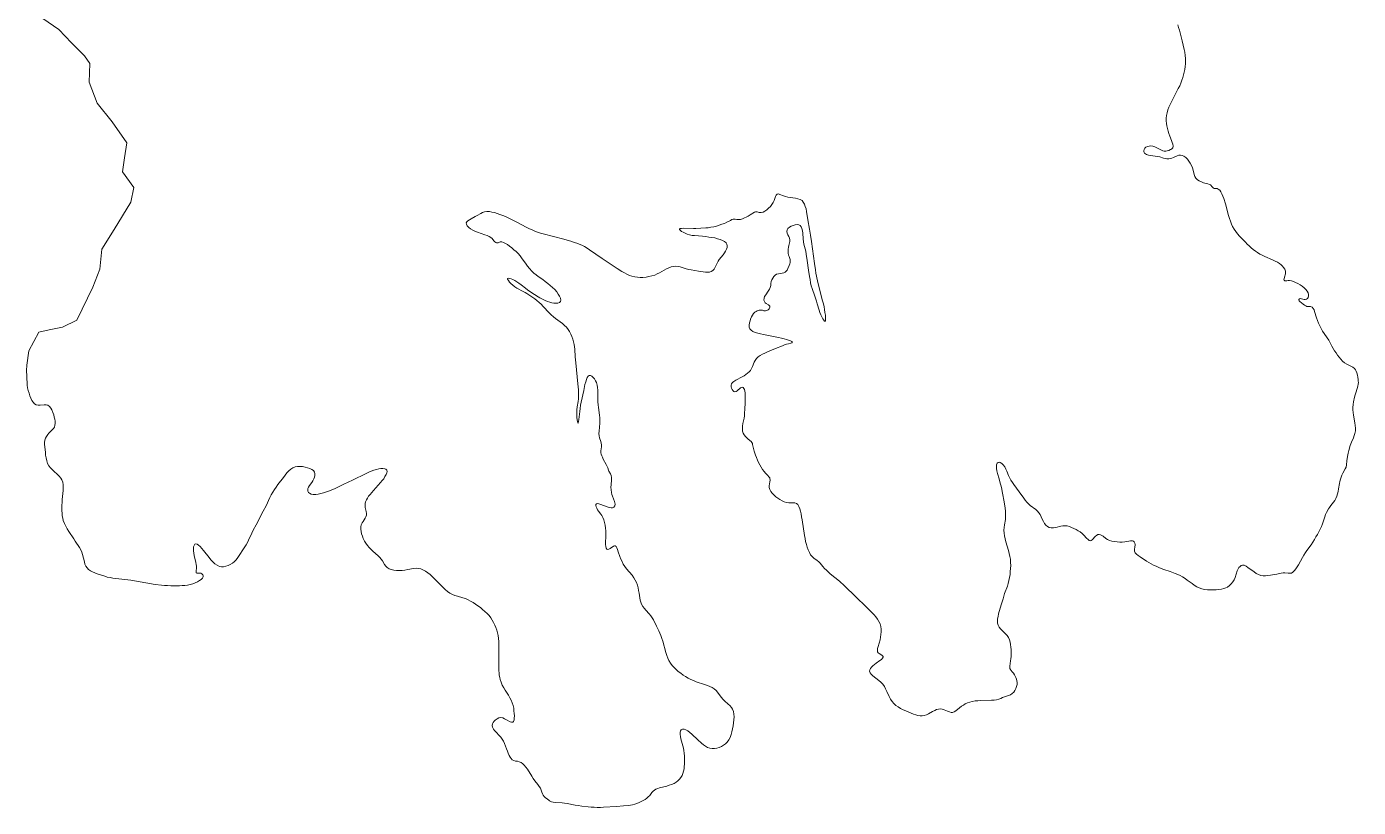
# Model space of a CAD drawing. Header units: metres. Extents: x 793723 to 812165, y 297650 to 314276.
# Drawn here: x 801873 to 802920, y 297929 to 298544 of the extents above; entities that cross this region are included whole.
import ezdxf

# ---------------------------------------------------------------- set-up
doc = ezdxf.new("R2010")
doc.units = ezdxf.units.M

msp = doc.modelspace()

# ---------------------------------------------------------------- linework, layer by layer
at = {"linetype": 'Continuous', "lineweight": 13}
for points in [[(801879.13, 298246.82), (801878.01, 298247.92), (801877.01, 298249.47), (801876.22, 298251.24), (801875.44, 298253.12), (801874.77, 298255.11), (801874.1, 298257.21), (801873.65, 298259.31), (801873.31, 298261.52), (801873.19, 298263.84), (801872.96, 298266.06), (801872.96, 298268.38), (801872.84, 298273.03), (801872.94, 298277.23), (801874.58, 298288.52), (801882.56, 298303.04), (801890.46, 298305.05), (801901.03, 298307.17), (801912.25, 298312.62), (801924.88, 298338.65), (801930.52, 298352.61), (801932.05, 298368.33), (801941.58, 298384.06), (801954.78, 298405.45), (801957.09, 298417.07), (801948.16, 298429.44), (801949.91, 298440.4), (801951.67, 298452.14), (801940.06, 298468.6), (801928.23, 298483.4), (801921.96, 298499.99), (801922.6, 298514.48), (801918.47, 298520.56), (801908.2, 298530.72), (801898.28, 298541.21), (801881.45, 298553.01)], [(802778.15, 298544.95), (802778.82, 298542.96), (802779.49, 298540.85), (802780.17, 298538.75), (802780.62, 298536.65), (802781.63, 298532.45), (802783.2, 298525.7), (802783.65, 298523.38), (802784.1, 298520.95), (802784.33, 298518.51), (802784.33, 298516.41), (802784.23, 298514.2), (802784.01, 298512.09), (802783.68, 298509.88), (802783.24, 298507.67), (802782.8, 298505.56), (802782.14, 298503.46), (802781.47, 298501.35)], [(802781.47, 298501.35), (802780.59, 298499.14), (802779.7, 298497.03), (802778.59, 298494.93), (802774.27, 298486.51), (802773.17, 298484.4), (802772.17, 298482.3), (802771.17, 298480.19), (802770.4, 298478.09), (802769.74, 298475.88), (802769.29, 298473.77), (802769.08, 298471.67), (802769.08, 298469.57), (802769.31, 298467.46), (802769.54, 298465.47), (802769.99, 298463.37), (802770.55, 298461.38), (802771.22, 298459.39), (802771.89, 298457.51), (802773.34, 298454.08), (802773.9, 298452.43), (802774.35, 298450.99), (802774.47, 298449.55), (802774.25, 298448.33), (802773.8, 298447.67), (802773.25, 298447.22), (802772.36, 298446.78), (802771.14, 298446.11), (802769.8, 298445.78), (802768.69, 298445.55), (802767.58, 298445.66), (802766.46, 298445.88), (802764.79, 298446.54), (802763.34, 298447.31), (802761.79, 298448.19), (802760.23, 298449.08), (802758.67, 298449.63), (802757.11, 298449.73)], [(802757.11, 298449.73), (802755.66, 298449.62), (802754.33, 298449.28), (802753.1, 298448.73), (802752.22, 298447.84), (802751.66, 298446.95), (802751.44, 298445.96), (802751.55, 298444.96), (802752, 298444.08), (802752.67, 298443.53), (802753.56, 298442.97), (802755.12, 298442.54), (802756.79, 298442.21), (802762.25, 298441.33), (802764.03, 298441.01), (802766.92, 298440.13), (802768.26, 298439.69), (802769.59, 298439.47), (802771.04, 298439.58), (802772.38, 298439.81), (802773.6, 298440.14), (802774.93, 298440.7), (802777.6, 298442.03), (802779.05, 298442.48), (802780.38, 298442.48), (802781.72, 298442.26), (802783.05, 298441.6), (802784.5, 298440.61), (802785.73, 298439.28), (802786.96, 298437.74), (802787.96, 298436.08), (802788.86, 298434.31), (802789.64, 298432.43), (802790.2, 298430.66), (802791.1, 298427.23), (802791.66, 298425.69), (802792.44, 298424.25), (802793.67, 298423.03)], [(802793.67, 298423.03), (802795.12, 298422.15), (802796.79, 298421.38), (802798.46, 298420.72), (802801.8, 298419.95), (802803.13, 298419.4), (802803.8, 298419.07), (802804.36, 298418.63), (802804.81, 298417.97), (802805.25, 298417.42), (802805.7, 298416.86), (802806.15, 298416.42), (802806.7, 298416.09), (802807.48, 298416.09), (802808.15, 298416.1), (802809.04, 298416.1), (802810.04, 298415.66), (802811.16, 298414.77), (802812.05, 298413.56), (802812.83, 298412.01), (802813.61, 298410.24), (802814.29, 298408.25), (802815.63, 298404.05), (802818.1, 298394.98), (802818.77, 298392.66), (802819.56, 298390.45), (802820.34, 298388.24), (802821.35, 298386.25), (802822.46, 298384.26), (802823.8, 298382.27), (802825.25, 298380.5), (802826.82, 298378.74), (802831.39, 298373.99), (802832.84, 298372.44), (802834.4, 298371.01), (802835.96, 298369.57), (802837.52, 298368.25), (802839.19, 298366.92)], [(802486.26, 298398.11), (802485.81, 298400.21), (802485.25, 298402.09), (802484.58, 298403.86), (802483.68, 298405.41), (802482.68, 298406.63), (802481.12, 298407.51), (802479.45, 298408.17), (802477.56, 298408.5), (802471.55, 298409.48), (802469.65, 298409.92), (802467.98, 298410.47), (802465.2, 298411.57), (802464.08, 298411.9), (802463.19, 298411.78), (802462.42, 298411.01), (802461.86, 298409.9), (802460.76, 298406.8), (802459.98, 298405.14), (802458.98, 298403.59), (802457.76, 298402.03), (802456.32, 298400.7), (802454.88, 298399.48), (802453.43, 298398.48), (802451.99, 298397.7), (802450.65, 298397.26), (802449.76, 298397.26), (802448.98, 298397.37), (802447.31, 298397.92), (802446.64, 298397.91), (802445.98, 298397.8), (802445.2, 298397.47), (802441.75, 298395.36), (802440.31, 298394.47), (802438.86, 298393.69), (802437.42, 298393.02), (802435.86, 298392.36), (802434.19, 298391.91)], [(802240.89, 298397.23), (802238.78, 298397.67), (802236.77, 298398), (802234.77, 298398.1), (802232.99, 298397.77), (802231.43, 298397.32), (802229.99, 298396.54), (802227.21, 298394.99), (802225.65, 298394.1), (802222.54, 298392.43), (802221.1, 298391.66), (802219.87, 298390.88), (802218.99, 298389.99), (802218.54, 298389.1), (802218.66, 298388), (802219.33, 298386.78), (802220.55, 298385.57), (802222, 298384.47), (802223.67, 298383.47), (802225.46, 298382.7), (802227.35, 298381.93), (802233.25, 298379.84), (802235.03, 298379.18), (802236.59, 298378.41), (802237.93, 298377.64), (802238.93, 298376.76), (802239.49, 298376.09), (802240.5, 298374.77), (802241.05, 298374.22), (802241.83, 298373.78), (802242.5, 298373.45), (802243.17, 298373.34), (802243.73, 298373.45), (802244.73, 298374), (802245.39, 298374.23), (802246.51, 298374.12), (802247.84, 298373.68), (802249.4, 298373.02)], [(802364.63, 298347.38), (802362.3, 298346.82), (802359.96, 298346.37), (802357.51, 298346.26), (802355.4, 298346.14), (802353.29, 298346.36), (802351.06, 298346.58), (802348.94, 298347.12), (802346.94, 298347.78), (802344.93, 298348.67), (802343.04, 298349.77), (802341.03, 298350.87), (802337.25, 298353.3), (802325.54, 298361.13), (802315.62, 298367.96), (802313.62, 298369.29), (802311.5, 298370.5), (802309.39, 298371.6), (802307.49, 298372.48), (802305.49, 298373.14), (802303.59, 298373.8), (802301.59, 298374.46), (802295.24, 298376.22), (802279.1, 298380.5), (802276.87, 298381.16), (802274.75, 298381.82), (802272.53, 298382.7), (802270.41, 298383.58), (802268.29, 298384.57), (802266.18, 298385.56), (802257.93, 298390.08), (802253.7, 298392.17), (802251.58, 298393.16), (802249.47, 298394.15), (802247.24, 298395.03), (802245.12, 298395.8), (802243.01, 298396.57), (802240.89, 298397.23)], [(802486, 298364.47), (802486.79, 298359.49), (802487.81, 298351.97), (802488.49, 298346.99), (802488.94, 298344.45), (802489.39, 298342.02), (802489.95, 298339.58), (802490.62, 298337.48), (802492.75, 298331.4), (802494.1, 298327.42), (802494.66, 298325.54), (802496.11, 298320.45), (802496.79, 298318.57), (802497.46, 298316.8), (802498.24, 298315.15), (802499.02, 298313.71), (802499.8, 298312.6), (802500.36, 298311.83), (802500.81, 298311.61), (802501.14, 298312.17), (802501.25, 298313.27), (802501.13, 298314.82), (802501.02, 298316.59), (802500.68, 298318.69), (802500.34, 298320.91), (802500, 298323.12), (802499.44, 298325.55), (802498.88, 298327.87), (802495.18, 298342.25), (802494.05, 298347.12), (802493.6, 298349.55), (802493.15, 298352.09), (802492.47, 298357.07), (802490.21, 298374.44), (802489.42, 298379.42), (802488.63, 298384.29), (802487.28, 298391.48), (802486.26, 298398.11)], [(802434.19, 298391.91), (802432.64, 298391.8), (802431.3, 298391.9), (802429.97, 298392.01), (802428.63, 298392.01), (802427.52, 298391.67), (802426.3, 298391.12), (802423.52, 298389.67), (802421.63, 298388.78), (802419.63, 298388), (802417.51, 298387.34), (802415.4, 298386.67), (802413.18, 298386.11), (802410.95, 298385.66), (802408.95, 298385.33), (802406.95, 298385.21), (802403.05, 298384.98), (802399.27, 298384.75), (802397.38, 298384.75), (802389.25, 298384.95), (802387.81, 298384.84), (802386.81, 298384.61), (802386.25, 298384.28), (802386.36, 298383.84), (802387.03, 298383.17), (802387.92, 298382.4), (802389.26, 298381.74), (802390.71, 298380.97), (802392.38, 298380.31), (802394.16, 298379.76), (802396.17, 298379.32), (802398.17, 298379.1), (802404.51, 298378.57), (802406.96, 298378.35), (802409.41, 298378.02), (802411.75, 298377.7), (802414.09, 298377.26), (802416.2, 298376.71)], [(802471.45, 298353.15), (802472.56, 298355.59), (802473, 298356.81), (802473.22, 298358.03), (802473.33, 298359.13), (802473.21, 298360.24), (802472.43, 298362.56), (802472.09, 298363.78), (802471.87, 298365.22), (802471.75, 298366.76), (802471.86, 298368.42), (802471.97, 298369.97), (802472.3, 298371.41), (802473.07, 298374.4), (802473.18, 298375.73), (802472.84, 298377.06), (802472.28, 298378.38), (802471.61, 298379.71), (802471.05, 298381.04), (802470.83, 298382.37), (802470.93, 298383.69), (802471.6, 298384.8), (802472.71, 298385.8), (802474.04, 298386.58), (802475.6, 298387.13), (802477.16, 298387.58), (802478.72, 298387.81), (802480.05, 298387.7), (802481.28, 298387.15), (802482.06, 298386.15), (802482.62, 298384.6), (802482.96, 298382.83), (802483.18, 298380.95), (802483.64, 298376.53), (802483.86, 298374.32), (802484.2, 298372.44), (802485.55, 298366.91), (802486, 298364.47)], [(802416.2, 298376.71), (802418.32, 298376.16), (802420.1, 298375.39), (802421.77, 298374.51), (802422.89, 298373.41), (802423.56, 298372.3), (802423.78, 298371.08), (802423.78, 298369.76), (802423.34, 298368.32), (802422.57, 298366.88), (802421.68, 298365.44), (802420.57, 298363.99), (802417.57, 298360.34), (802416.69, 298359.01), (802415.8, 298357.45), (802414.25, 298354.24), (802413.47, 298352.8), (802412.47, 298351.58), (802411.25, 298350.92), (802409.92, 298350.47), (802408.47, 298350.25), (802406.8, 298350.35), (802405.02, 298350.57), (802401.35, 298351.23), (802395.45, 298352.1), (802393.55, 298352.43), (802391.66, 298352.86), (802386.76, 298354.51), (802385.2, 298354.84), (802383.42, 298355.06), (802381.64, 298354.83), (802379.86, 298354.5), (802377.97, 298353.72), (802376.19, 298352.94), (802370.64, 298349.94), (802368.75, 298348.94), (802366.86, 298348.05), (802364.63, 298347.38)], [(802249.4, 298373.02), (802250.96, 298372.03), (802252.63, 298370.81), (802254.31, 298369.49), (802256.09, 298368.05), (802257.76, 298366.51), (802259.32, 298364.96), (802260.89, 298363.19), (802262.11, 298361.65), (802265.69, 298356.68), (802266.8, 298355.02), (802268.36, 298353.14), (802270.04, 298351.26), (802271.82, 298349.61), (802273.49, 298348.28), (802275.17, 298346.96), (802278.73, 298344.53), (802280.74, 298342.99), (802282.75, 298341.44), (802284.64, 298339.9), (802286.54, 298338.24), (802288.21, 298336.59), (802289.77, 298334.82), (802291, 298333.16), (802292, 298331.39), (802292.68, 298329.85), (802293.01, 298328.41), (802292.68, 298327.19), (802291.9, 298326.42), (802290.68, 298325.97), (802289.01, 298325.86), (802287.57, 298325.96), (802285.9, 298326.29), (802284.23, 298326.73), (802282.44, 298327.39), (802280.66, 298328.05), (802278.54, 298329.04), (802276.54, 298330.14)], [(802839.19, 298366.92), (802840.87, 298365.71), (802842.65, 298364.61), (802844.65, 298363.61), (802846.66, 298362.62), (802852.79, 298359.98), (802854.79, 298359.1), (802856.57, 298358.22), (802858.25, 298357.12), (802859.47, 298356.12), (802860.48, 298355.13), (802861.37, 298354.02), (802862.26, 298352.7), (802862.82, 298351.26), (802862.93, 298350.27), (802862.94, 298349.16), (802862.72, 298348.16), (802862.5, 298347.17), (802861.83, 298345.39), (802861.72, 298344.62), (802861.95, 298344.07), (802862.5, 298343.63), (802863.17, 298343.41), (802863.95, 298343.52), (802865.06, 298343.74), (802866.18, 298343.74), (802867.62, 298343.53), (802869.18, 298343.09), (802870.85, 298342.32), (802872.52, 298341.43), (802874.31, 298340.44), (802875.98, 298339.34), (802877.54, 298338.13), (802878.88, 298336.8), (802879.99, 298335.48), (802880.78, 298334.15), (802881.11, 298332.82), (802881.11, 298331.61)], [(802276.54, 298330.14), (802275.09, 298331.03), (802272.3, 298332.9), (802268.63, 298335.22), (802266.84, 298336.43), (802265.06, 298337.75), (802261.72, 298340.51), (802260.04, 298341.73), (802258.37, 298342.72), (802256.81, 298343.71), (802255.25, 298344.48), (802253.81, 298345.03), (802252.58, 298345.47), (802251.69, 298345.58), (802251.13, 298345.36), (802251.14, 298344.8), (802251.69, 298343.81), (802252.59, 298342.59), (802253.7, 298341.38), (802255.15, 298340.05), (802256.82, 298338.84), (802258.38, 298337.85), (802263.29, 298335.2), (802264.96, 298334.32), (802266.29, 298333.44), (802272.54, 298329.25), (802274.21, 298328.04), (802275.88, 298326.6), (802277.55, 298325.06), (802279.11, 298323.4), (802283.8, 298318.32), (802285.47, 298316.66), (802287.14, 298315.12), (802288.82, 298313.79), (802294.17, 298309.82), (802295.84, 298308.5), (802297.4, 298306.95), (802298.63, 298305.29)], [(802450.27, 298320.46), (802451.49, 298320.35), (802452.72, 298320.02), (802453.83, 298319.92), (802454.94, 298320.14), (802456.05, 298320.58), (802456.83, 298321.36), (802457.16, 298322.03), (802457.27, 298322.8), (802457.27, 298323.58), (802456.94, 298324.13), (802456.27, 298324.68), (802454.48, 298325.56), (802453.7, 298326.22), (802453.03, 298327.22), (802452.7, 298328.43), (802452.81, 298329.87), (802453.25, 298331.2), (802454.13, 298332.64), (802456.13, 298335.41), (802457.02, 298336.85), (802457.68, 298338.4), (802458.01, 298339.84), (802458.23, 298341.39), (802458.45, 298342.94), (802459, 298344.38), (802459.67, 298345.71), (802460.45, 298346.93), (802461.56, 298347.93), (802462.67, 298348.71), (802464.11, 298349.15), (802465.56, 298349.38), (802467.01, 298349.6), (802468.34, 298349.83), (802469.45, 298350.27), (802470.23, 298351.05), (802470.89, 298352.05), (802471.45, 298353.15)], [(802881.11, 298331.61), (802880.78, 298330.5), (802880.12, 298329.61), (802879.34, 298329.06), (802878.45, 298328.83), (802877.56, 298328.83), (802876.45, 298329.05), (802875.44, 298329.49), (802874.55, 298329.6), (802873.89, 298329.38), (802873.33, 298328.93), (802873.33, 298328.27), (802873.67, 298327.72), (802874.23, 298327.16), (802876.79, 298325.07), (802877.79, 298324.41), (802878.8, 298323.85), (802879.69, 298323.41), (802880.69, 298323.31), (802881.69, 298323.31), (802882.69, 298323.2), (802883.81, 298322.76), (802884.7, 298321.88), (802885.37, 298320.77), (802885.82, 298319.44), (802887.27, 298314.47), (802888.06, 298312.37), (802888.84, 298310.27), (802889.85, 298308.05), (802890.85, 298306.07), (802891.97, 298303.97), (802893.2, 298302.09), (802895.77, 298298.55), (802896.88, 298296.78), (802897.78, 298295.24), (802899.45, 298292.03), (802900.46, 298290.26), (802901.46, 298288.49)], [(802453.46, 298286.72), (802455.46, 298287.61), (802461.69, 298290.17), (802467.24, 298292.5), (802468.91, 298293.17), (802470.47, 298293.73), (802471.91, 298294.06), (802473.92, 298294.4), (802474.58, 298294.73), (802475.03, 298294.95), (802475.03, 298295.4), (802474.58, 298295.84), (802473.47, 298296.39), (802472.13, 298296.94), (802470.57, 298297.38), (802468.68, 298297.93), (802466.56, 298298.48), (802464.23, 298298.91), (802452.31, 298301.21), (802449.98, 298301.76), (802447.86, 298302.31), (802445.86, 298302.97), (802444.07, 298303.74), (802442.62, 298304.62), (802441.62, 298305.84), (802441.17, 298307.16), (802441.17, 298308.71), (802441.39, 298310.37), (802441.83, 298311.92), (802442.27, 298313.47), (802442.93, 298315.13), (802443.71, 298316.57), (802444.49, 298317.79), (802445.6, 298318.9), (802446.49, 298319.46), (802447.49, 298319.9), (802448.93, 298320.35), (802450.27, 298320.46)], [(802298.63, 298305.29), (802299.86, 298303.53), (802300.75, 298301.65), (802301.65, 298299.66), (802302.43, 298297.67), (802302.99, 298295.57), (802303.44, 298293.35), (802303.78, 298291.58), (802303.89, 298289.7), (802304.35, 298283.62), (802304.81, 298278.86), (802306.4, 298262.38), (802306.75, 298257.62), (802306.86, 298255.3), (802306.87, 298253.08), (802306.76, 298250.76), (802306.54, 298248.66), (802305.89, 298244.23), (802305.67, 298242.12), (802305.56, 298239.91), (802305.57, 298237.92), (802305.68, 298235.93), (802305.91, 298234.16), (802306.13, 298232.72), (802306.25, 298231.83), (802306.47, 298231.5), (802306.69, 298231.84), (802306.91, 298232.94), (802307.13, 298234.49), (802307.9, 298240.8), (802308.11, 298243.13), (802308.55, 298245.56), (802308.99, 298248), (802310.98, 298257.3), (802311.97, 298261.84), (802312.52, 298263.94), (802313.07, 298265.82), (802313.74, 298267.37)], [(802438.07, 298251.49), (802437.95, 298253.38), (802437.84, 298255.26), (802437.61, 298256.69), (802437.39, 298257.91), (802436.94, 298258.91), (802436.49, 298259.57), (802435.83, 298259.79), (802435.16, 298259.68), (802434.27, 298259.23), (802431.6, 298256.9), (802430.83, 298256.35), (802429.94, 298256.12), (802429.04, 298256.34), (802428.38, 298257.01), (802427.71, 298257.89), (802427.26, 298258.99), (802426.92, 298260.21), (802426.92, 298261.32), (802427.25, 298262.54), (802428.03, 298263.53), (802429.14, 298264.42), (802430.58, 298265.31), (802435.47, 298267.87), (802437.14, 298268.75), (802438.58, 298269.75), (802439.81, 298270.75), (802441.03, 298271.86), (802442.03, 298273.08), (802443.03, 298274.52), (802443.69, 298276.18), (802445.13, 298279.4), (802445.9, 298280.84), (802446.9, 298282.28), (802448.24, 298283.61), (802449.79, 298284.72), (802451.57, 298285.83), (802453.46, 298286.72)], [(802901.46, 298288.49), (802902.69, 298286.73), (802903.81, 298285.07), (802905.04, 298283.41), (802906.38, 298281.76), (802907.83, 298280.32), (802909.39, 298279), (802911.06, 298278), (802914.29, 298276.35), (802915.85, 298275.47), (802917.19, 298274.48), (802917.86, 298273.59), (802918.41, 298272.49), (802918.97, 298271.05), (802919.42, 298269.39), (802919.76, 298267.73), (802919.99, 298265.96), (802920.1, 298264.63), (802920.21, 298263.42), (802920.11, 298262.09), (802919.89, 298260.54), (802919.33, 298258.88), (802918.12, 298255.44), (802917.68, 298253.78), (802917.24, 298252.01), (802916.47, 298248.25), (802916.02, 298246.14), (802915.92, 298243.93), (802915.92, 298241.94), (802916.15, 298239.95), (802916.38, 298237.85), (802917.5, 298231.76), (802917.73, 298229.77), (802917.85, 298227.67), (802917.85, 298225.57), (802917.52, 298223.46), (802916.97, 298221.69), (802916.31, 298219.92)], [(802313.74, 298267.37), (802314.4, 298268.59), (802315.29, 298269.15), (802316.29, 298269.15), (802317.41, 298268.49), (802318.52, 298267.38), (802319.52, 298266.28), (802320.31, 298264.95), (802320.98, 298263.41), (802321.54, 298261.53), (802321.88, 298259.53), (802321.99, 298257.43), (802322, 298255.22), (802322.01, 298250.68), (802322.12, 298248.36), (802322.24, 298246.03), (802322.47, 298243.93), (802323.37, 298237.74), (802323.6, 298235.75), (802323.6, 298233.64), (802323.61, 298231.54), (802323.07, 298225.34), (802322.96, 298223.35), (802323.07, 298221.58), (802323.41, 298220.03), (802324.31, 298217.16), (802324.64, 298215.72), (802324.87, 298214.39), (802324.87, 298212.84), (802324.44, 298209.74), (802324.44, 298208.08), (802324.66, 298206.98), (802325.11, 298205.87), (802325.67, 298204.77), (802326.34, 298203.22), (802328.69, 298198.91), (802329.36, 298197.47), (802329.92, 298196.26)], [(802457.03, 298183.81), (802457.36, 298185.25), (802457.58, 298186.58), (802457.46, 298187.91), (802457.24, 298188.57), (802456.68, 298189.35), (802455.9, 298190.23), (802453.89, 298192.11), (802452.78, 298193.54), (802451.66, 298195.09), (802450.54, 298196.86), (802449.54, 298198.74), (802448.53, 298200.5), (802447.53, 298202.49), (802446.74, 298204.37), (802445.96, 298206.25), (802445.51, 298207.91), (802445.06, 298209.46), (802443.83, 298214.66), (802443.6, 298215.54), (802443.16, 298216.32), (802442.6, 298216.98), (802440.26, 298218.85), (802439.14, 298219.85), (802438.14, 298220.95), (802437.13, 298222.28), (802436.35, 298223.72), (802435.9, 298225.26), (802435.79, 298227.14), (802435.89, 298229.14), (802436.22, 298231.13), (802437.1, 298235.56), (802437.32, 298237.33), (802437.54, 298239.1), (802437.75, 298242.86), (802437.97, 298247.18), (802438.07, 298249.39), (802438.07, 298251.49)], [(801894.27, 298193.62), (801892.82, 298194.95), (801891.48, 298196.38), (801890.36, 298197.93), (801889.36, 298199.81), (801888.69, 298201.91), (801888.24, 298204.12), (801887.79, 298206.33), (801887.56, 298208.55), (801887.1, 298212.75), (801886.99, 298214.63), (801886.98, 298216.4), (801887.2, 298218.17), (801887.76, 298219.72), (801888.53, 298221.05), (801889.42, 298222.49), (801890.42, 298223.71), (801891.53, 298224.82), (801892.75, 298226.04), (801893.86, 298227.26), (801894.75, 298228.48), (801895.08, 298229.81), (801895.3, 298231.36), (801895.18, 298233.02), (801894.96, 298234.68), (801894.62, 298236.34), (801894.17, 298238.11), (801893.5, 298239.99), (801892.71, 298241.87), (801891.82, 298243.41), (801890.82, 298244.74), (801889.59, 298245.62), (801888.25, 298246.06), (801886.7, 298246.06), (801883.36, 298245.61), (801881.8, 298245.61), (801880.35, 298245.93), (801879.13, 298246.82)], [(802916.31, 298219.92), (802914.87, 298216.49), (802913.87, 298213.83), (802912.66, 298209.95), (802912.1, 298207.96), (802911.67, 298205.3), (802911.23, 298201.98), (802910.9, 298198.66), (802910.57, 298197), (802909.91, 298195.45), (802908.02, 298192.24), (802907.14, 298190.57), (802906.58, 298189.02), (802906.03, 298187.36), (802905.7, 298185.7), (802905.37, 298183.93), (802904.71, 298179.95), (802904.27, 298177.84), (802903.83, 298175.96), (802903.28, 298173.97), (802902.5, 298172.19), (802901.62, 298170.75), (802900.62, 298169.31), (802898.51, 298166.65), (802897.4, 298165.21), (802896.73, 298164.1), (802895.18, 298161.22), (802894.41, 298159.56), (802893.74, 298157.79), (802891.98, 298152.36), (802891.2, 298150.26), (802890.2, 298148.15), (802889.21, 298146.05), (802888.1, 298143.94), (802886.88, 298141.95), (802885.66, 298139.84), (802884.44, 298137.85), (802883.11, 298135.86)], [(802096.72, 298175.71), (802095.39, 298176.37), (802094.61, 298177.03), (802094.05, 298177.91), (802093.93, 298179.02), (802094.04, 298180.02), (802094.49, 298181.23), (802095.26, 298182.45), (802097.15, 298184.89), (802098.04, 298186.22), (802098.81, 298187.66), (802099.25, 298189.1), (802099.58, 298190.43), (802099.58, 298191.87), (802099.24, 298192.97), (802098.35, 298194.19), (802097.13, 298195.07), (802095.57, 298195.84), (802093.78, 298196.39), (802091.89, 298196.94), (802089.89, 298197.27), (802087.88, 298197.38), (802085.88, 298197.37), (802083.99, 298197.03), (802082.21, 298196.37), (802080.54, 298195.37), (802079.1, 298193.93), (802077.55, 298192.37), (802074.77, 298188.83), (802070.45, 298183.17), (802069.11, 298181.18), (802067.78, 298179.18), (802066.45, 298177.19), (802065.23, 298175.19), (802064.13, 298173.09), (802061.14, 298166.44), (802058.92, 298162.12), (802053.27, 298151.6)], [(802639.82, 298199.83), (802638.6, 298200.6), (802637.59, 298200.93), (802636.82, 298200.59), (802636.15, 298199.93), (802635.71, 298198.82), (802635.49, 298197.6), (802635.6, 298195.83), (802635.94, 298193.95), (802636.5, 298191.96), (802637.74, 298187.65), (802638.3, 298185.44), (802639.42, 298180.9), (802640.32, 298176.37), (802641.56, 298169.51), (802642.35, 298164.64), (802642.69, 298162.32), (802642.8, 298159.99), (802642.81, 298157.67), (802642.59, 298155.57), (802641.93, 298151.36), (802641.6, 298149.37), (802641.5, 298147.27), (802641.61, 298145.05), (802641.95, 298142.73), (802642.4, 298140.52), (802642.96, 298138.2), (802644.98, 298131.34), (802645.54, 298129.02), (802646.11, 298126.69), (802646.56, 298124.37), (802646.67, 298121.94), (802646.79, 298119.61), (802646.68, 298117.18), (802646.47, 298114.85), (802646.25, 298112.42), (802645.92, 298110.09), (802645.37, 298107.77)], [(802698.14, 298147.84), (802696.36, 298148.72), (802694.68, 298149.49), (802692.9, 298150.15), (802691.23, 298150.59), (802689.45, 298150.8), (802687.78, 298150.69), (802686.11, 298150.35), (802682.22, 298149.46), (802680.44, 298149.12), (802678.66, 298149.12), (802676.99, 298149.45), (802675.65, 298150.11), (802674.54, 298151.32), (802673.42, 298152.65), (802672.53, 298154.2), (802671.63, 298155.96), (802670.85, 298157.73), (802669.96, 298159.5), (802668.84, 298161.05), (802667.73, 298162.37), (802666.5, 298163.48), (802662.15, 298166.68), (802660.7, 298167.89), (802659.36, 298169.33), (802658.14, 298170.87), (802657.02, 298172.42), (802653.45, 298177.5), (802649.32, 298183.14), (802648.09, 298184.9), (802646.86, 298186.67), (802645.86, 298188.66), (802645.07, 298190.32), (802643.73, 298193.64), (802643.06, 298195.18), (802642.05, 298197.06), (802640.94, 298198.61), (802639.82, 298199.83)], [(801928.39, 298113.03), (801926.49, 298113.69), (801924.71, 298114.46), (801923.04, 298115.34), (801921.59, 298116.34), (801920.37, 298117.55), (801919.47, 298118.99), (801918.69, 298120.64), (801918.24, 298122.41), (801916.78, 298128.16), (801916.22, 298130.04), (801915.55, 298131.92), (801914.54, 298133.58), (801910.97, 298138.66), (801909.85, 298140.43), (801906.06, 298146.29), (801904.72, 298148.39), (801903.6, 298150.49), (801902.59, 298152.59), (801901.7, 298154.8), (801901.25, 298156.68), (801900.91, 298158.56), (801900.69, 298160.44), (801900.57, 298162.65), (801900.45, 298164.76), (801900.56, 298166.86), (801900.67, 298169.07), (801900.77, 298171.4), (801901.32, 298176.16), (801901.54, 298178.48), (801901.64, 298180.8), (801901.64, 298182.91), (801901.3, 298185.01), (801900.63, 298186.89), (801899.73, 298188.32), (801898.51, 298189.76), (801897.17, 298191.09), (801894.27, 298193.62)], [(802139.14, 298165.18), (802139.03, 298166.84), (802139.14, 298168.28), (802139.47, 298169.6), (802140.02, 298171.04), (802140.8, 298172.48), (802141.8, 298174.04), (802143.02, 298175.48), (802145.57, 298178.58), (802151.12, 298184.79), (802152.45, 298186.34), (802153.67, 298187.78), (802154.67, 298189.45), (802155.56, 298191), (802156.11, 298192.33), (802156.33, 298193.54), (802156.22, 298194.54), (802155.44, 298195.2), (802154.43, 298195.53), (802152.99, 298195.75), (802151.43, 298195.75), (802149.76, 298195.52), (802147.87, 298195.07), (802145.87, 298194.52), (802143.87, 298193.74), (802141.86, 298192.85), (802139.86, 298191.96), (802129.08, 298186.73), (802122.3, 298183.4), (802115.52, 298180.17), (802110.96, 298178.28), (802108.63, 298177.39), (802106.4, 298176.72), (802104.18, 298176.05), (802102.18, 298175.72), (802100.17, 298175.49), (802098.28, 298175.49), (802096.72, 298175.71)], [(802329.92, 298196.26), (802330.48, 298194.49), (802330.81, 298193.71), (802332.04, 298191.72), (802332.27, 298191.06), (802332.49, 298190.29), (802332.72, 298188.74), (802332.72, 298186.97), (802332.51, 298183.09), (802332.4, 298181.1), (802332.52, 298179), (802332.74, 298177.01), (802333.08, 298175.46), (802333.53, 298174.02), (802335.21, 298169.93), (802335.54, 298168.83), (802335.66, 298167.72), (802335.44, 298166.5), (802334.77, 298165.5), (802333.66, 298164.95), (802332.44, 298164.83), (802330.88, 298165.05), (802329.32, 298165.6), (802324.31, 298167.47), (802322.97, 298168.02), (802321.75, 298168.24), (802320.97, 298168.02), (802320.63, 298167.57), (802320.53, 298166.69), (802320.75, 298165.69), (802321.2, 298164.48), (802321.76, 298163.26), (802322.54, 298162.16), (802324.32, 298159.95), (802325.22, 298158.73), (802326.11, 298157.18), (802326.78, 298155.31), (802327.34, 298153.2)], [(802499.01, 298118.62), (802497, 298121.27), (802495.89, 298122.37), (802494.66, 298123.48), (802491.99, 298125.35), (802490.65, 298126.46), (802489.42, 298128), (802488.42, 298129.77), (802487.52, 298131.76), (802486.74, 298133.86), (802486.07, 298136.07), (802485.5, 298138.4), (802485.05, 298140.72), (802484.6, 298143.15), (802482.8, 298155.43), (802482.34, 298157.87), (802482.01, 298160.08), (802481.44, 298162.29), (802480.88, 298164.17), (802480.21, 298165.94), (802479.43, 298167.38), (802478.32, 298168.37), (802477.09, 298168.81), (802475.64, 298168.92), (802472.31, 298168.91), (802470.52, 298169.02), (802468.74, 298169.57), (802467.07, 298170.34), (802465.29, 298171.33), (802463.62, 298172.43), (802462.06, 298173.64), (802460.5, 298175.08), (802459.16, 298176.4), (802458.04, 298177.84), (802457.26, 298179.28), (802456.81, 298180.83), (802456.7, 298182.26), (802457.03, 298183.81)], [(802179.09, 298117.35), (802176.98, 298117.13), (802172.53, 298116.34), (802170.3, 298115.89), (802168.08, 298115.67), (802165.85, 298115.55), (802163.74, 298115.66), (802161.62, 298115.87), (802159.62, 298116.31), (802157.84, 298116.97), (802156.39, 298117.97), (802155.27, 298119.07), (802154.38, 298120.28), (802152.7, 298123.16), (802151.7, 298124.48), (802150.58, 298125.81), (802149.36, 298127.13), (802145.12, 298130.89), (802143.67, 298132.21), (802142.33, 298133.76), (802140.88, 298135.3), (802139.65, 298136.96), (802138.54, 298138.73), (802137.53, 298140.61), (802136.86, 298142.49), (802136.3, 298144.37), (802135.96, 298146.25), (802135.73, 298148.13), (802135.73, 298149.9), (802136.06, 298151.56), (802136.72, 298153), (802137.5, 298154.22), (802139.16, 298156.66), (802139.72, 298157.88), (802140.16, 298159.09), (802140.16, 298160.53), (802139.93, 298162.08), (802139.14, 298165.18)], [(802053.27, 298151.6), (802051.05, 298147.28), (802049.94, 298145.06), (802047.4, 298139.41), (802046.51, 298137.64), (802045.51, 298135.76), (802044.52, 298134.2), (802038.86, 298125.78), (802037.53, 298124.01), (802036.08, 298122.46), (802034.64, 298121.23), (802032.97, 298120.24), (802031.31, 298119.46), (802029.53, 298118.9), (802027.75, 298118.56), (802026.08, 298118.45), (802024.41, 298118.78), (802022.63, 298119.66), (802020.95, 298120.76), (802019.39, 298122.31), (802017.83, 298123.96), (802016.27, 298125.73), (802012.03, 298131.25), (802010.69, 298132.91), (802009.35, 298134.35), (802008.12, 298135.56), (802007.01, 298136.33), (802006.01, 298136.55), (802005.23, 298136.22), (802004.56, 298135.33), (802004.12, 298134.11), (802004.01, 298132.67), (802004.02, 298131.01), (802004.35, 298129.25), (802004.69, 298127.36), (802006.04, 298121.95), (802006.27, 298120.29), (802006.38, 298118.85)], [(802327.34, 298153.2), (802327.79, 298151.1), (802328.13, 298148.89), (802328.25, 298146.68), (802328.37, 298144.35), (802328.26, 298142.14), (802328.16, 298137.82), (802328.16, 298136.05), (802328.28, 298134.39), (802328.5, 298133.18), (802329.06, 298132.4), (802329.73, 298132.18), (802330.73, 298132.41), (802331.73, 298132.96), (802334.28, 298134.63), (802335.06, 298134.96), (802335.62, 298134.96), (802336.4, 298134.41), (802337.07, 298133.42), (802337.63, 298131.98), (802338.19, 298130.32), (802339.42, 298126.56), (802340.2, 298124.57), (802341.1, 298122.58), (802342.11, 298120.59), (802343.22, 298118.71), (802344.67, 298116.95), (802349.02, 298111.76), (802350.36, 298109.88), (802351.48, 298108), (802352.38, 298106.01), (802353.16, 298104.02), (802353.72, 298101.92), (802354.17, 298099.82), (802354.51, 298097.6), (802355.07, 298093.95), (802355.41, 298092.18), (802355.86, 298090.52)], [(802744.25, 298130.68), (802744.13, 298131.89), (802744.46, 298134.44), (802744.57, 298135.32), (802744.57, 298136.1), (802744.34, 298137.09), (802744.01, 298137.98), (802743.45, 298138.53), (802742.45, 298138.86), (802741.11, 298138.86), (802739.66, 298138.74), (802736.55, 298138.18), (802734.55, 298137.96), (802732.54, 298137.95), (802730.43, 298138.06), (802728.43, 298138.39), (802726.42, 298138.71), (802724.53, 298139.26), (802722.86, 298140.03), (802721.63, 298140.81), (802719.52, 298142.46), (802718.51, 298143.12), (802717.4, 298143.56), (802716.28, 298143.89), (802715.28, 298143.78), (802714.28, 298143.22), (802713.39, 298142.45), (802710.95, 298139.68), (802710.18, 298139.12), (802709.4, 298138.9), (802708.51, 298139.12), (802707.61, 298139.89), (802706.5, 298140.88), (802704.27, 298143.42), (802702.93, 298144.64), (802701.37, 298145.85), (802699.81, 298146.84), (802698.14, 298147.84)], [(802883.11, 298135.86), (802879.78, 298131.2), (802878.67, 298129.65), (802877.45, 298127.65), (802876.34, 298125.77), (802873.13, 298120.12), (802872.02, 298118.35), (802871.02, 298116.79), (802869.91, 298115.46), (802868.8, 298114.36), (802867.58, 298113.58), (802866.36, 298113.35), (802865.13, 298113.35), (802862.46, 298113.68), (802861.13, 298113.67), (802859.46, 298113.45), (802856.01, 298112.67), (802854.34, 298112.33), (802851, 298111.88), (802849.11, 298111.66), (802847.11, 298111.43), (802845.33, 298111.43), (802843.44, 298111.64), (802841.66, 298112.3), (802839.87, 298113.29), (802838.2, 298114.4), (802833.41, 298118.04), (802831.85, 298119.03), (802830.4, 298119.69), (802829.06, 298119.8), (802828.06, 298119.47), (802827.18, 298118.8), (802826.29, 298117.91), (802825.62, 298116.8), (802824.96, 298115.25), (802823.19, 298109.94), (802822.41, 298108.17), (802821.42, 298106.5)], [(802821.42, 298106.5), (802820.2, 298104.95), (802818.75, 298103.62), (802817.2, 298102.51), (802815.86, 298101.95), (802814.42, 298101.4), (802812.53, 298100.95), (802810.41, 298100.61), (802808.41, 298100.39), (802806.18, 298100.27), (802803.85, 298100.27), (802801.62, 298100.37), (802799.28, 298100.7), (802797.06, 298101.14), (802794.94, 298101.8), (802793.05, 298102.79), (802791.15, 298103.89), (802789.37, 298105.21), (802785.69, 298107.97), (802783.91, 298109.3), (802782.01, 298110.51), (802780.12, 298111.5), (802778.23, 298112.38), (802776.22, 298113.26), (802772.21, 298114.69), (802767.2, 298116.34), (802765.2, 298117.11), (802763.19, 298117.88), (802761.19, 298118.87), (802759.18, 298119.86), (802757.18, 298120.86), (802755.39, 298121.96), (802753.61, 298122.95), (802748.59, 298126.37), (802747.15, 298127.47), (802745.81, 298128.47), (802744.8, 298129.57), (802744.25, 298130.68)], [(802006.38, 298118.85), (802006.38, 298117.96), (802006.06, 298114.86), (802006.06, 298114.2), (802006.28, 298113.76), (802006.62, 298113.43), (802007.17, 298113.43), (802008.84, 298113.43), (802009.4, 298113.43), (802009.95, 298113.32), (802010.62, 298112.88), (802011.29, 298112.22), (802011.63, 298111.45), (802011.63, 298110.56), (802011.08, 298109.56), (802010.08, 298108.56), (802008.74, 298107.68), (802007.19, 298106.68), (802005.41, 298105.9), (802003.52, 298105.12), (802001.52, 298104.56), (801999.4, 298104.11), (801997.29, 298103.78), (801995.18, 298103.66), (801993.06, 298103.55), (801990.84, 298103.43), (801986.16, 298103.53), (801983.71, 298103.64), (801981.38, 298103.74), (801978.93, 298103.96), (801974.03, 298104.61), (801954.88, 298107.89), (801950.1, 298108.54), (801940.75, 298109.63), (801938.52, 298109.95), (801936.29, 298110.39), (801934.29, 298111.05), (801928.39, 298113.03)], [(802243.98, 298062.06), (802243.64, 298064.27), (802243.08, 298066.37), (802242.52, 298068.47), (802241.73, 298070.57), (802240.95, 298072.56), (802240.05, 298074.55), (802239.05, 298076.43), (802237.82, 298078.31), (802236.48, 298080.08), (802234.92, 298081.73), (802233.25, 298083.39), (802231.46, 298084.82), (802229.68, 298086.37), (802227.78, 298087.69), (802225.89, 298089.02), (802223.99, 298090.34), (802221.99, 298091.44), (802219.98, 298092.55), (802217.87, 298093.43), (802215.86, 298094.09), (802211.74, 298095.29), (802209.63, 298095.84), (802207.73, 298096.72), (802205.73, 298097.82), (802203.94, 298099.15), (802202.05, 298100.58), (802200.38, 298102.24), (802198.59, 298103.9), (802193.57, 298109.08), (802191.79, 298110.74), (802190.12, 298112.29), (802188.33, 298113.72), (802186.66, 298114.93), (802184.88, 298115.93), (802182.99, 298116.81), (802181.09, 298117.25), (802179.09, 298117.35)], [(802539.58, 298041.58), (802541.02, 298042.69), (802543.91, 298044.69), (802545.13, 298045.58), (802546.02, 298046.46), (802546.47, 298047.35), (802546.46, 298047.9), (802546.02, 298048.46), (802545.35, 298049.01), (802543.46, 298050.11), (802542.67, 298050.77), (802542.12, 298051.66), (802542, 298052.76), (802542.11, 298054.09), (802542.44, 298055.64), (802543.99, 298061.07), (802544.43, 298062.95), (802544.76, 298065.16), (802544.97, 298067.27), (802544.97, 298069.48), (802544.63, 298071.58), (802544.07, 298073.57), (802543.18, 298075.45), (802542.06, 298077.22), (802540.72, 298078.99), (802539.27, 298080.64), (802537.71, 298082.3), (802532.8, 298087.16), (802525.22, 298094.67), (802515.85, 298103.72), (802512.5, 298106.81), (802510.83, 298108.24), (802506.15, 298111.89), (802504.59, 298113.1), (802503.14, 298114.42), (802501.8, 298115.75), (802500.35, 298117.18), (802499.01, 298118.62)], [(802645.37, 298107.77), (802644.82, 298105.44), (802644.16, 298103.34), (802641.94, 298097.36), (802640.73, 298093.37), (802639.51, 298089.39), (802637.75, 298083.41), (802637.3, 298081.42), (802636.86, 298079.42), (802636.53, 298077.54), (802636.32, 298075.77), (802636.43, 298074), (802636.88, 298072.45), (802637.66, 298071.01), (802638.78, 298069.58), (802640, 298068.36), (802642.79, 298065.71), (802644.02, 298064.28), (802645.14, 298062.73), (802645.92, 298061.07), (802646.37, 298059.19), (802646.71, 298057.31), (802646.93, 298055.32), (802647.05, 298053.44), (802647.16, 298051.56), (802647.17, 298049.68), (802647.06, 298047.91), (802646.95, 298046.03), (802646.74, 298044.37), (802646.08, 298040.16), (802646.08, 298039.16), (802646.19, 298038.39), (802646.53, 298037.73), (802646.97, 298037.06), (802648.31, 298035.63), (802649.09, 298034.63), (802649.76, 298033.53), (802650.32, 298032.42)], [(802355.86, 298090.52), (802356.53, 298088.98), (802357.42, 298087.32), (802358.65, 298085.77), (802359.88, 298084.34), (802362.56, 298081.35), (802363.78, 298079.92), (802364.9, 298078.26), (802365.79, 298076.71), (802368.14, 298071.74), (802369.93, 298068.09), (802370.83, 298066.21), (802371.61, 298064.33), (802372.39, 298062.12), (802373.07, 298059.91), (802375.64, 298050.95), (802376.32, 298048.74), (802377.1, 298046.64), (802378, 298044.65), (802379.11, 298042.66), (802380.45, 298040.89), (802382.01, 298039.13), (802383.58, 298037.58), (802385.36, 298036.15), (802387.25, 298034.71), (802389.15, 298033.28), (802391.15, 298032.07), (802393.16, 298030.85), (802395.28, 298029.75), (802397.39, 298028.87), (802399.51, 298027.99), (802406.08, 298025.79), (802408.2, 298025.02), (802410.2, 298024.25), (802411.98, 298023.37), (802413.65, 298022.38), (802415.1, 298021.16), (802416.22, 298019.84)], [(802242.78, 297998.87), (802244.12, 297999.54), (802245.67, 297999.76), (802247.23, 297999.54), (802248.79, 297998.88), (802250.24, 297998.11), (802253.03, 297996.57), (802254.25, 297996.13), (802255.14, 297996.13), (802255.81, 297996.8), (802256.14, 297997.9), (802256.36, 297999.34), (802256.46, 298001.11), (802256.35, 298002.99), (802256.12, 298005.1), (802255.89, 298007.2), (802255.44, 298009.3), (802254.77, 298011.4), (802253.99, 298013.39), (802252.98, 298015.38), (802251.75, 298017.37), (802249.3, 298021.24), (802248.07, 298023.11), (802246.95, 298025.33), (802246.06, 298027.54), (802245.27, 298029.75), (802244.94, 298031.41), (802244.6, 298033.07), (802244.48, 298034.84), (802244.26, 298036.72), (802244.14, 298038.71), (802244.14, 298040.7), (802244.13, 298043.02), (802244.33, 298052.65), (802244.33, 298054.98), (802244.32, 298057.41), (802244.2, 298059.73), (802243.98, 298062.06)], [(802591.51, 298006.62), (802590.07, 298006.39), (802588.51, 298006.06), (802587.07, 298005.39), (802585.4, 298004.61), (802582.17, 298002.84), (802580.51, 298002.06), (802578.84, 298001.5), (802577.28, 298001.28), (802575.61, 298001.16), (802573.83, 298001.49), (802572.05, 298001.93), (802570.27, 298002.59), (802568.38, 298003.25), (802564.37, 298005.01), (802562.25, 298006), (802560.13, 298006.99), (802558.24, 298008.2), (802556.34, 298009.42), (802554.78, 298010.85), (802553.44, 298012.51), (802552.33, 298014.39), (802551.32, 298016.38), (802549.42, 298020.36), (802548.41, 298022.35), (802547.41, 298024.23), (802546.18, 298025.99), (802544.73, 298027.54), (802543.17, 298028.97), (802538.38, 298032.73), (802537.15, 298033.83), (802536.26, 298035.05), (802535.81, 298036.26), (802536.03, 298037.26), (802536.58, 298038.37), (802537.36, 298039.47), (802538.36, 298040.47), (802539.58, 298041.58)], [(802650.32, 298032.42), (802650.88, 298031.21), (802651.33, 298029.99), (802651.67, 298028.66), (802651.89, 298027.45), (802651.78, 298025.79), (802651.45, 298024.24), (802650.9, 298022.69), (802650.13, 298021.14), (802649.13, 298019.81), (802648.02, 298018.7), (802646.57, 298017.81), (802645.13, 298017.14), (802640.46, 298015.47), (802638.9, 298014.8), (802637.34, 298014.25), (802635.56, 298013.8), (802633.67, 298013.57), (802631.67, 298013.46), (802623.1, 298013.22), (802620.88, 298013.1), (802618.76, 298012.88), (802616.54, 298012.54), (802614.65, 298011.98), (802612.87, 298011.31), (802611.09, 298010.54), (802609.53, 298009.65), (802607.98, 298008.65), (802606.42, 298007.54), (802603.76, 298005.21), (802602.42, 298004.32), (802601.09, 298003.87), (802599.87, 298003.87), (802598.53, 298004.2), (802597.19, 298004.75), (802594.41, 298005.96), (802592.96, 298006.4), (802591.51, 298006.62)], [(802416.22, 298019.84), (802418.23, 298016.97), (802419.23, 298015.53), (802420.46, 298014.2), (802421.8, 298012.88), (802424.59, 298010.45), (802425.92, 298009.24), (802427.15, 298007.8), (802428.05, 298006.36), (802428.72, 298004.48), (802429.06, 298002.38), (802429.17, 298000.28), (802429.07, 297997.96), (802428.85, 297995.63), (802428.52, 297993.31), (802428.08, 297990.98), (802427.53, 297988.66), (802426.98, 297986.44), (802426.09, 297984.23), (802425.21, 297982.35), (802423.87, 297980.57), (802422.54, 297979.13), (802420.99, 297978.02), (802419.32, 297977.02), (802417.43, 297976.35), (802415.65, 297975.8), (802413.76, 297975.46), (802411.87, 297975.34), (802410.09, 297975.67), (802408.42, 297976.33), (802406.86, 297977.21), (802405.3, 297978.43), (802403.73, 297979.64), (802400.61, 297982.4), (802395.93, 297986.71), (802394.37, 297988.03), (802392.81, 297989.24), (802391.36, 297990.13)], [(802277.52, 297942.62), (802276.96, 297944.17), (802276.06, 297945.61), (802274.95, 297947.04), (802272.49, 297950.02), (802271.26, 297951.79), (802270.15, 297953.56), (802266.68, 297959.09), (802265.46, 297960.74), (802264.23, 297962.29), (802263, 297963.5), (802261.67, 297964.5), (802260.22, 297965.05), (802258.77, 297965.38), (802257.32, 297965.59), (802255.99, 297966.03), (802254.76, 297966.58), (802253.87, 297967.47), (802253.09, 297968.68), (802252.42, 297970.01), (802251.63, 297971.67), (802250.96, 297973.33), (802250.18, 297975.2), (802248.61, 297979.52), (802247.83, 297981.29), (802246.94, 297982.83), (802245.82, 297984.38), (802244.59, 297985.7), (802242.03, 297988.35), (802240.91, 297989.57), (802239.91, 297990.78), (802239.24, 297992.22), (802239.01, 297993.55), (802239.23, 297994.77), (802239.78, 297995.87), (802240.56, 297996.98), (802241.45, 297997.87), (802242.78, 297998.87)], [(802391.36, 297990.13), (802389.91, 297990.57), (802388.69, 297990.67), (802387.69, 297990.23), (802387.13, 297989.34), (802386.91, 297988.12), (802386.92, 297986.58), (802387.14, 297984.92), (802387.48, 297983.15), (802387.93, 297981.27), (802389.39, 297975.74), (802389.73, 297973.86), (802390.06, 297971.75), (802390.18, 297969.54), (802390.3, 297967.44), (802390.19, 297965.23), (802390.2, 297963.12), (802389.98, 297961.24), (802389.87, 297959.36), (802389.54, 297957.59), (802388.99, 297955.82), (802388.32, 297954.16), (802387.44, 297952.6), (802386.33, 297951.27), (802384.99, 297949.94), (802383.66, 297948.83), (802381.99, 297947.94), (802380.1, 297947.17), (802378.21, 297946.5), (802376.32, 297945.83), (802370.65, 297944.38), (802369.21, 297943.93), (802367.76, 297943.38), (802366.54, 297942.6), (802365.54, 297941.82), (802364.65, 297940.82), (802362.88, 297938.5), (802361.77, 297937.39)], [(802361.77, 297937.39), (802360.66, 297936.28), (802359.21, 297935.39), (802357.77, 297934.5), (802356.21, 297933.72), (802354.65, 297932.95), (802352.87, 297932.28), (802351.1, 297931.61), (802349.43, 297931.16), (802347.65, 297930.83), (802345.87, 297930.6), (802342.2, 297930.26), (802336.74, 297929.81), (802326.51, 297929.23), (802324.06, 297929.11), (802321.61, 297929.11), (802319.16, 297929.21), (802316.83, 297929.32), (802314.38, 297929.54), (802309.59, 297930.08), (802306.59, 297930.51), (802304.36, 297930.95), (802298.01, 297932.15), (802295.9, 297932.48), (802293.9, 297932.7), (802288.44, 297933.02), (802286.88, 297933.24), (802285.55, 297933.57), (802284.66, 297933.9), (802283.99, 297934.23), (802283.43, 297934.78), (802282.43, 297935.66), (802280.53, 297936.98), (802279.86, 297937.76), (802279.19, 297938.64), (802278.52, 297939.75), (802278.08, 297941.18), (802277.52, 297942.62)]]:
    msp.add_lwpolyline(points, dxfattribs=at)

doc.saveas('drawing.dxf')
